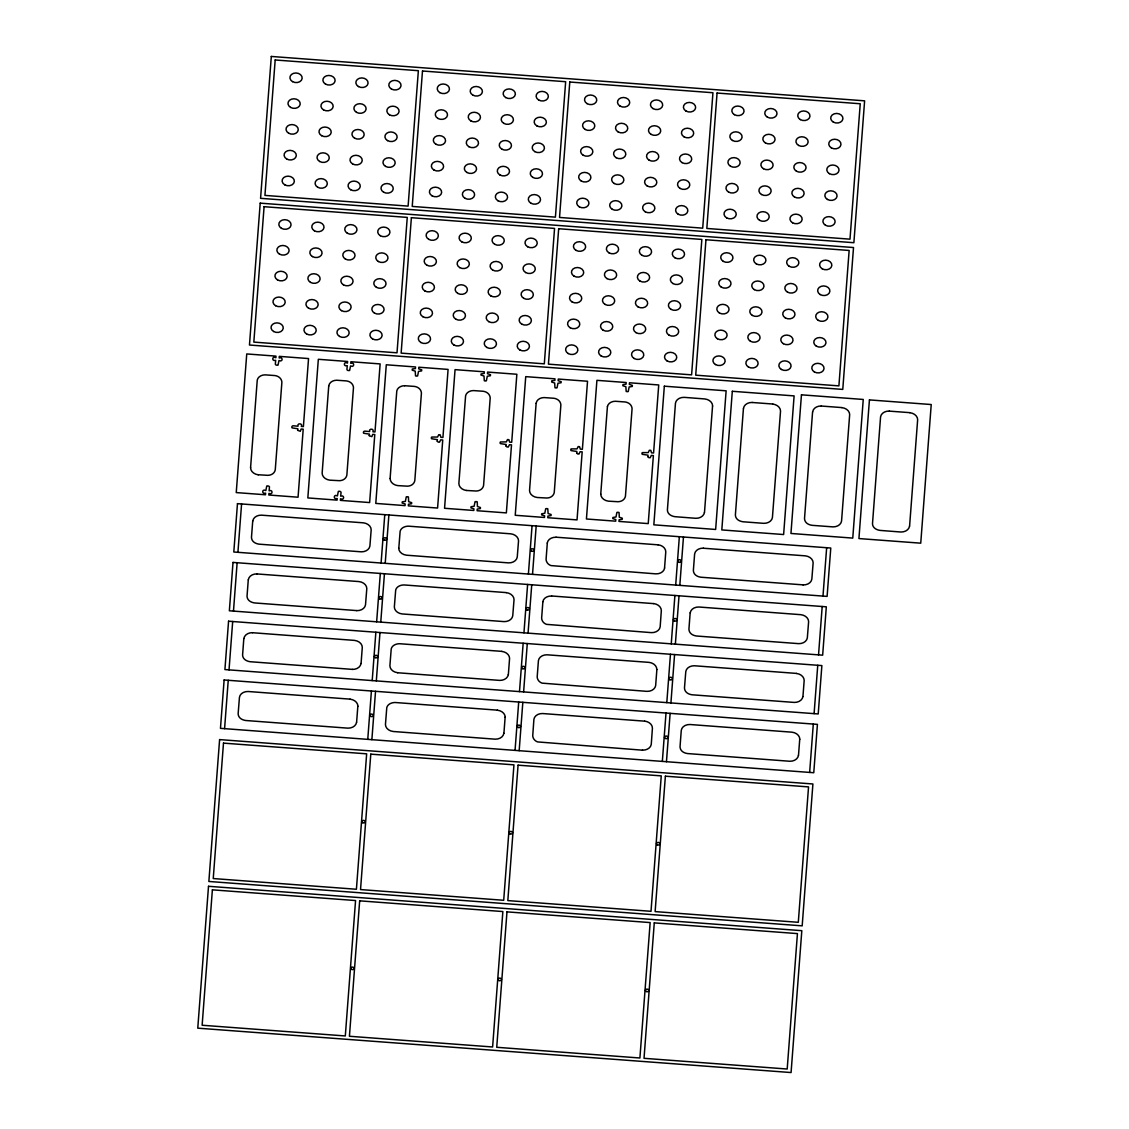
<?xml version="1.0" encoding="UTF-8"?>
<svg xmlns="http://www.w3.org/2000/svg" width="1129" height="1129" viewBox="0 0 1129 1129"><rect width="100%" height="100%" fill="white"/><g stroke="black" fill="none" stroke-linecap="round" stroke-linejoin="round"><path stroke-width="1.5" d="M224.586 728.642L228.241 680.279M229.032 669.878L232.687 621.5M233.477 611.099L237.132 562.736M237.923 552.321L241.578 503.957M250.567 467.716L257.257 380.092A8.256 6.464 4.2 0 1 265.117 374.856L274.911 375.562A7.748 6.068 4.2 0 1 280.669 378.808A9.695 7.593 4.2 0 1 281.869 382.505L275.278 469.565A9.611 7.522 4.2 0 1 273.768 472.825A7.593 5.941 4.2 0 1 267.672 475.323L258.216 474.759M243.822 638.548L242.608 654.679A10.415 8.157 4.2 0 0 243.045 657.106A7.635 5.97 4.2 0 0 246.757 660.733A10.175 7.959 4.2 0 0 250.356 661.735L352.333 669.37M248.281 579.77L247.053 595.9A10.415 8.157 4.2 0 0 247.491 598.328A7.635 5.97 4.2 0 0 251.202 601.955A10.175 7.959 4.2 0 0 254.815 602.957L356.778 610.591M356.609 722.32L357.837 706.189M361.068 663.542L362.282 647.411A8.665 6.788 4.2 0 0 354.52 640.397L252.557 632.72M367.758 739.354L371.413 690.99M372.203 680.575L375.858 632.212M376.649 621.811L380.318 573.447M381.094 563.032L384.763 514.669M390.098 478.555L396.787 390.944A8.256 6.464 4.2 0 1 404.662 385.709M371.878 739.664L375.534 691.301M376.324 680.886L379.979 632.522M380.769 622.107L384.439 573.744M385.215 563.329L388.884 514.965M398.805 548.144L400.118 531.449A8.086 6.322 4.2 0 1 402.997 527.624A9.088 7.113 4.2 0 1 408.754 526.185L510.717 533.819A8.665 6.788 4.2 0 1 518.536 540.876L517.251 557.006A8.665 6.788 4.2 0 1 508.53 562.877L406.553 555.2A8.665 6.788 4.2 0 1 398.735 548.129M503.915 733.328L505.129 717.211M508.36 674.549L509.574 658.433A8.665 6.788 4.2 0 0 501.826 651.419M515.05 750.376L518.705 702.012M519.495 691.597L523.164 643.234M523.955 632.819L527.61 584.455M528.4 574.04L532.055 525.677M519.171 750.686L522.826 702.323M523.616 691.908L527.285 643.544M528.062 633.129L531.731 584.766M532.521 574.351L536.176 525.987M542.866 601.813L541.652 617.93A9.526 7.451 4.2 0 0 543.035 621.881A7.621 5.955 4.2 0 0 546.549 624.365L651.377 632.635A8.665 6.788 4.2 0 0 660.169 626.807L661.326 610.676A8.665 6.788 4.2 0 0 653.578 603.563M547.311 543.035L546.097 559.151A9.526 7.451 4.2 0 0 547.494 563.103A7.621 5.955 4.2 0 0 550.994 565.587L655.822 573.857A8.665 6.788 4.2 0 0 664.614 568.028M600.741 494.107L607.43 406.496M656.88 669.455L655.653 685.571A8.665 6.788 4.2 0 1 646.931 691.357L542.089 683.144A7.621 5.955 4.2 0 1 538.589 680.66A9.526 7.451 4.2 0 1 537.206 676.708L538.42 660.592A8.665 6.788 4.2 0 1 547.142 654.806L649.119 662.384A8.665 6.788 4.2 0 1 656.81 669.455M664.558 568.014L665.771 551.898A8.665 6.788 4.2 0 0 658.024 544.785M662.342 761.398L666.011 713.034M666.802 702.619L670.457 654.255M671.247 643.84L674.902 595.477M675.692 585.062L679.348 536.698M666.463 761.708L670.132 713.345M670.922 702.93L674.577 654.566M675.368 644.151L679.023 595.787M679.813 585.372L683.468 537.009M690.158 612.835L688.944 628.952A10.344 8.101 4.2 0 0 689.551 631.718A7.621 5.97 4.2 0 0 693.474 635.19A10.26 8.03 4.2 0 0 696.692 636.022L798.669 643.643A8.665 6.788 4.2 0 0 807.334 637.814L808.618 621.698A8.665 6.788 4.2 0 0 800.856 614.684L698.893 607.007A8.665 6.788 4.2 0 0 690.228 612.835M704.496 512.411L712.554 406.017M743.446 408.317L735.402 514.725A10.415 8.157 4.2 0 0 735.84 517.153A7.635 5.97 4.2 0 0 739.551 520.779A10.175 7.959 4.2 0 0 743.15 521.781L763.754 523.334A8.665 6.788 4.2 0 0 772.419 517.491L780.534 411.097A8.665 6.788 4.2 0 0 772.772 404.083M812.584 411.873L804.54 518.267A10.344 8.101 4.2 0 0 805.132 521.033A7.621 5.97 4.2 0 0 809.07 524.519A10.26 8.03 4.2 0 0 812.287 525.338L832.892 526.876A8.665 6.788 4.2 0 0 841.557 521.048L849.671 414.653A8.665 6.788 4.2 0 0 841.909 407.625M798.499 755.372L799.727 739.255M802.945 696.593L804.173 680.477A8.665 6.788 4.2 0 0 796.411 673.448M809.648 772.419L813.303 724.056M814.094 713.641L817.749 665.277M818.539 654.862L822.194 606.499M822.985 596.084L826.654 547.72M909.593 526.128L917.651 419.734A8.665 6.788 4.2 0 0 909.889 412.72M404.662 385.723L414.456 386.414A7.748 6.068 4.2 0 1 420.214 389.66A9.695 7.593 4.2 0 1 421.413 393.344L414.823 480.404A9.611 7.522 4.2 0 1 413.299 483.664A7.593 5.941 4.2 0 1 407.216 486.162L397.761 485.611A8.693 6.802 4.2 0 1 390.154 478.555M821.319 406.045L841.909 407.583M889.299 411.125L909.903 412.664M752.182 402.488L772.786 404.027M556.047 537.206L658.024 544.827M703.339 548.228L805.316 555.849A8.665 6.788 4.2 0 1 813.134 562.919L811.85 579.036A8.665 6.788 4.2 0 1 803.114 584.921M803.114 584.864L701.151 577.244A10.26 8.03 4.2 0 1 697.92 576.425A7.621 5.97 4.2 0 1 693.982 572.939A10.344 8.101 4.2 0 1 693.389 570.173L694.617 554.057A8.665 6.788 4.2 0 1 703.339 548.172M257.003 573.941L358.98 581.576A8.665 6.788 4.2 0 1 366.798 588.632L365.514 604.763A8.665 6.788 4.2 0 1 356.778 610.634M506.272 592.598L404.295 584.963A9.088 7.113 4.2 0 0 398.537 586.403A8.086 6.322 4.2 0 0 395.672 590.227L394.346 606.922A8.665 6.788 4.2 0 0 402.107 613.936L504.084 621.613A8.665 6.788 4.2 0 0 512.749 615.771L514.034 599.654A8.665 6.788 4.2 0 0 506.272 592.64M551.601 595.985L653.578 603.606M501.826 651.362L399.849 643.742A9.088 7.113 4.2 0 0 394.092 645.181A8.086 6.322 4.2 0 0 391.213 649.006L389.9 665.687A8.665 6.788 4.2 0 0 397.662 672.715M796.425 673.406L694.448 665.771A8.665 6.788 4.2 0 0 685.783 671.614L684.499 687.73A10.344 8.101 4.2 0 0 685.091 690.482A7.621 5.97 4.2 0 0 689.029 693.968A10.26 8.03 4.2 0 0 692.246 694.801L794.223 702.421A8.665 6.788 4.2 0 0 802.888 696.593M397.662 672.757L499.625 680.392A8.665 6.788 4.2 0 0 508.304 674.549M350.089 699.133L248.112 691.498A8.665 6.788 4.2 0 0 239.447 697.341L238.163 713.457A10.415 8.157 4.2 0 0 238.6 715.885A7.635 5.97 4.2 0 0 242.312 719.512A10.175 7.959 4.2 0 0 245.91 720.514L347.887 728.149A8.665 6.788 4.2 0 0 356.552 722.306M497.381 710.141L395.404 702.52A9.088 7.113 4.2 0 0 389.646 703.946A8.086 6.322 4.2 0 0 386.767 707.784L385.455 724.465A8.665 6.788 4.2 0 0 393.217 731.493L495.179 739.17A8.665 6.788 4.2 0 0 503.844 733.328M644.673 721.163L542.696 713.542A8.665 6.788 4.2 0 0 533.904 719.356L532.747 735.487A9.526 7.451 4.2 0 0 534.144 739.439A7.621 5.955 4.2 0 0 537.644 741.922L642.486 750.178M466.531 490.466L475.986 491.016A7.593 5.941 4.2 0 0 482.069 488.518A9.611 7.522 4.2 0 0 483.593 485.258L490.184 398.198A9.695 7.593 4.2 0 0 488.984 394.515A7.748 6.068 4.2 0 0 483.226 391.269L473.432 390.578A8.256 6.464 4.2 0 0 465.6 395.799L458.868 483.41A8.693 6.802 4.2 0 0 466.517 490.494M547.255 543.035A8.665 6.788 4.2 0 1 556.047 537.249M542.809 601.799A8.665 6.788 4.2 0 1 551.601 596.027M248.338 579.784A8.665 6.788 4.2 0 1 257.003 573.899M360.998 663.527A8.665 6.788 4.2 0 1 352.333 669.412M243.892 638.562A8.665 6.788 4.2 0 1 252.557 632.677M350.075 699.176A8.665 6.788 4.2 0 1 357.893 706.189M497.367 710.197A8.665 6.788 4.2 0 1 505.199 717.211M642.486 750.136A8.665 6.788 4.2 0 0 651.264 744.364L652.421 728.233A8.665 6.788 4.2 0 0 644.687 721.121M798.443 755.357A8.665 6.788 4.2 0 1 789.778 761.256L687.801 753.579A10.26 8.03 4.2 0 1 684.569 752.761A7.621 5.97 4.2 0 1 680.632 749.275A10.344 8.101 4.2 0 1 680.053 746.509L681.267 730.392A8.665 6.788 4.2 0 1 690.002 724.508L791.965 732.185A8.665 6.788 4.2 0 1 799.784 739.255M258.216 474.801A8.693 6.802 4.2 0 1 250.61 467.716M607.458 406.496A8.256 6.464 4.2 0 1 615.305 401.261L625.085 401.966A7.748 6.068 4.2 0 1 630.857 405.212A9.695 7.593 4.2 0 1 632.057 408.91L625.466 495.956A9.611 7.522 4.2 0 1 623.942 499.216A7.593 5.941 4.2 0 1 617.845 501.713L608.39 501.163A8.693 6.802 4.2 0 1 600.783 494.107M743.517 408.331A8.665 6.788 4.2 0 1 752.182 402.446M704.44 512.411A8.665 6.788 4.2 0 1 695.774 518.296L675.17 516.701A9.794 7.663 4.2 0 1 671.205 515.516A7.691 6.026 4.2 0 1 667.705 511.719A10.613 8.312 4.2 0 1 667.422 509.645L675.467 403.236A8.665 6.788 4.2 0 1 684.202 397.352L704.792 398.946A8.665 6.788 4.2 0 1 712.611 406.017M812.654 411.873A8.665 6.788 4.2 0 1 821.319 405.988M909.537 526.128A8.665 6.788 4.2 0 1 900.871 532.013L880.267 530.418A9.794 7.663 4.2 0 1 876.302 529.247A7.691 6.026 4.2 0 1 872.802 525.437A10.613 8.312 4.2 0 1 872.519 523.362L880.564 416.954A8.665 6.788 4.2 0 1 889.299 411.083M297.661 430.318L300.286 431.292L301.147 429.02L303.207 429.175L298.056 497.212L268.801 495.01L268.928 493.401C273.119 495.462 273.006 488.984 269.111 490.819L269.45 487.22A1.439 1.129 4.2 0 0 268.476 486.049A2.427 1.905 4.2 0 0 266.74 486.049L265.823 490.579C262.097 488.208 261.321 494.587 265.625 493.161L265.498 494.77L236.243 492.583L246.743 353.941L275.998 356.129L275.871 357.738C272.131 355.353 271.369 361.746 275.674 360.32L275.349 363.919A1.439 1.129 4.2 0 0 276.323 365.09A2.427 1.905 4.2 0 0 278.044 365.09L278.976 360.56C283.167 362.621 283.069 356.171 279.173 357.992L279.286 356.369L308.542 358.556L303.391 426.593L301.33 426.437C303.32 423.333 296.715 422.655 298.042 426.197L293.427 425.802A1.439 1.129 4.2 0 0 291.974 426.522A2.427 1.905 4.2 0 0 292.044 427.877L297.844 428.766L297.661 430.248M369.239 435.667L371.878 436.655L372.725 434.369L374.786 434.524L369.635 502.56L340.393 500.373L340.506 498.764C344.43 500.98 344.839 494.46 340.704 496.181L341.029 492.583A1.439 1.129 4.2 0 0 340.055 491.411A2.427 1.905 4.2 0 0 338.333 491.411L337.402 495.927C333.535 493.571 333.013 500.02 337.218 498.51L337.091 500.119L307.836 497.931L318.336 359.29L347.577 361.478L347.464 363.101C343.908 360.701 342.821 367.01 347.266 365.669L346.942 369.282A1.439 1.129 4.2 0 0 347.915 370.439A2.427 1.905 4.2 0 0 349.637 370.439L350.569 365.923C354.492 368.139 354.887 361.619 350.752 363.34L350.879 361.732L380.134 363.919L374.983 431.955L372.923 431.8C374.757 428.54 368.407 428.046 369.635 431.546L365.02 431.165A1.439 1.129 4.2 0 0 363.566 431.885A2.427 1.905 4.2 0 0 363.623 433.24L369.437 434.129L369.239 435.667M437.219 441.143L438.151 442.074A7.028 5.504 4.2 0 0 439.534 442.173L440.677 439.858L442.737 440.014L437.586 508.05L408.345 505.863L408.458 504.254L411.563 503.746A7.028 5.504 4.2 0 0 411.648 502.645L408.656 501.671L408.416 496.986A2.286 1.792 4.2 0 0 406.257 496.901L405.367 501.417L402.291 501.826A7.028 5.504 4.2 0 0 402.178 503.026L405.17 504L405.043 505.609L375.788 503.421L386.287 364.78L415.543 366.967L415.416 368.576L412.339 368.985A7.028 5.504 4.2 0 0 412.226 370.185L415.218 371.159L415.528 375.872A2.286 1.792 4.2 0 0 417.617 375.929L418.52 371.413L421.611 370.905A7.028 5.504 4.2 0 0 421.696 369.804L418.704 368.83L418.831 367.221L448.086 369.409L442.935 437.431L440.874 437.29L440.183 434.848A7.028 5.504 4.2 0 0 438.729 434.721L437.586 437.036L431.631 437.064A2.286 1.792 4.2 0 0 431.588 438.758L437.389 439.618L437.219 441.143M505.99 445.997L506.921 446.929A7.028 5.504 4.2 0 0 508.304 447.028L509.447 444.713L511.508 444.868L506.356 512.905L477.101 510.717L477.228 509.108L480.333 508.586A7.028 5.504 4.2 0 0 480.418 507.5L477.426 506.526L477.257 501.883A2.286 1.792 4.2 0 0 475.027 501.756L474.124 506.272L471.047 506.723A7.028 5.504 4.2 0 0 470.948 507.881L473.94 508.854L473.813 510.463L444.558 508.276L455.058 369.635L484.299 371.822L484.186 373.431L481.081 373.953A7.028 5.504 4.2 0 0 480.996 375.04L483.988 376.013L484.299 380.727A2.286 1.792 4.2 0 0 486.387 380.783L487.276 376.267L490.381 375.745A7.028 5.504 4.2 0 0 490.466 374.659L487.474 373.685L487.601 372.076L516.856 374.263L511.705 442.286L509.645 442.131L508.883 439.689A7.028 5.504 4.2 0 0 507.486 439.576L506.342 441.891L500.359 441.975A2.286 1.792 4.2 0 0 500.359 443.612L506.159 444.473L505.99 445.941M576.665 452.997L577.596 453.929A7.028 5.504 4.2 0 0 578.979 454.027L580.123 451.713L582.183 451.868L577.032 519.904L547.777 517.717L547.904 516.094L551.008 515.586A7.028 5.504 4.2 0 0 551.093 514.499L548.101 513.526L547.791 508.812A2.286 1.792 4.2 0 0 545.702 508.756L544.799 513.272L541.708 513.78A7.028 5.504 4.2 0 0 541.624 514.866L544.615 515.854L544.488 517.463L515.233 515.276L525.733 376.634L554.974 378.822L554.861 380.431L551.813 380.783A7.028 5.504 4.2 0 0 551.672 382.025L554.664 383.013L554.974 387.727A2.286 1.792 4.2 0 0 557.063 387.769L557.952 383.253L561.057 382.745A7.028 5.504 4.2 0 0 561.141 381.658L558.149 380.685L558.276 379.062L587.532 381.249L582.381 449.286L580.32 449.13L579.558 446.675A7.028 5.504 4.2 0 0 578.161 446.576L577.018 448.89L571.062 448.905A2.286 1.792 4.2 0 0 571.034 450.598L576.834 451.473L576.665 452.941M647.848 456.709L648.78 457.626A7.028 5.504 4.2 0 0 650.177 457.725L651.32 455.424L653.381 455.566L648.229 523.602L618.974 521.415L619.101 519.806L622.206 519.298A7.028 5.504 4.2 0 0 622.291 518.211L619.299 517.223L619.059 512.552A2.286 1.792 4.2 0 0 616.886 512.467L615.997 516.983L612.892 517.491A7.028 5.504 4.2 0 0 612.807 518.578L615.799 519.552L615.686 521.175L586.431 518.987L596.916 380.332L626.172 382.519L626.059 384.142L622.968 384.594A7.028 5.504 4.2 0 0 622.869 385.737L625.861 386.711L626.172 391.424A2.286 1.792 4.2 0 0 628.26 391.481L629.149 386.965L632.254 386.457A7.028 5.504 4.2 0 0 632.339 385.37L629.347 384.382L629.474 382.773L658.729 384.961L653.578 452.997L651.518 452.842L650.826 450.4A7.028 5.504 4.2 0 0 649.358 450.273L648.215 452.588L642.26 452.616A2.286 1.792 4.2 0 0 642.232 454.31L648.018 455.17L647.863 456.652M208.512 886.293L197.773 1028.166L791.076 1072.55L801.816 930.677L208.512 886.293M219.605 739.594L208.865 881.467L802.183 925.851L812.908 783.978L219.605 739.594M224.121 679.983L220.465 728.346L813.769 772.73L817.424 724.366L224.121 679.983M228.566 621.204L224.911 669.568L818.215 713.951L821.87 665.588L228.566 621.204M233.011 562.425L229.356 610.789L822.66 655.173L826.315 606.809L233.011 562.425M237.471 503.647L233.802 552.01L827.105 596.394L830.775 548.031L237.471 503.647M260.206 203.149L249.467 345.022L842.77 389.406L853.51 247.533L260.206 203.149M271.313 56.45L260.573 198.323L853.877 242.707L864.616 100.834L271.313 56.45M212.379 889.835L202.133 1025.245L345.305 1035.956L355.564 900.547L212.379 889.835M223.486 743.122L213.24 878.545L356.411 889.257L366.657 753.833L223.486 743.122M264.087 206.692L253.827 342.101L397.013 352.812L407.259 217.403L264.087 206.692M275.18 59.978L264.934 195.402L408.105 206.113L418.365 70.69L275.18 59.978M252.727 520.991L251.499 537.122A10.415 8.157 4.2 0 0 251.95 539.549A7.635 5.97 4.2 0 0 255.648 543.176A10.175 7.959 4.2 0 0 259.261 544.178L361.238 551.813A8.665 6.788 4.2 0 0 369.903 545.97L371.173 529.854A8.665 6.788 4.2 0 0 363.425 522.84L261.448 515.163A8.665 6.788 4.2 0 0 252.783 521.005M328.737 386.019L322.146 473.065A8.693 6.802 4.2 0 0 329.795 480.164L339.264 480.672A7.593 5.941 4.2 0 0 345.347 478.174A9.611 7.522 4.2 0 0 346.871 474.914L353.462 387.868A9.695 7.593 4.2 0 0 352.262 384.17A7.748 6.068 4.2 0 0 346.504 380.925L336.71 380.233A8.256 6.464 4.2 0 0 328.878 385.455L328.737 386.019M359.671 900.843L349.425 1036.267L492.611 1046.978L502.857 911.555L359.671 900.843M370.778 754.144L360.532 889.567L503.703 900.279L513.949 764.855L370.778 754.144M411.379 217.699L401.134 353.123L544.305 363.834L554.551 228.411L411.379 217.699M422.486 71L412.226 206.424L555.412 217.135L565.657 81.711L422.486 71M536.134 403.349L529.543 490.409A8.693 6.802 4.2 0 0 537.192 497.494L546.662 498.016A7.593 5.941 4.2 0 0 552.744 495.518A9.611 7.522 4.2 0 0 554.268 492.258L560.859 405.198A9.695 7.593 4.2 0 0 559.659 401.515A7.748 6.068 4.2 0 0 553.902 398.269L544.107 397.577A8.256 6.464 4.2 0 0 536.261 402.799L536.134 403.349M506.977 911.865L496.732 1047.289L639.903 1058L650.149 922.576L506.977 911.865M518.07 765.166L507.824 900.589L651.01 911.301L661.255 775.877L518.07 765.166M558.672 228.721L548.426 364.145L691.597 374.856L701.843 239.433L558.672 228.721M569.778 82.022L559.532 217.445L702.704 228.157L712.949 92.733L569.778 82.022M664.332 386.189L653.832 524.83L715.645 529.459L726.13 390.817L664.332 386.189M654.27 922.887L644.024 1058.31L787.195 1069.022L797.441 933.598L654.27 922.887M665.376 776.187L655.13 911.597L798.302 922.308L808.547 786.899L665.376 776.187M705.964 239.743L695.718 375.167L838.903 385.878L849.149 250.455L705.964 239.743M717.07 93.044L706.825 228.453L849.996 239.165L860.242 103.755L717.07 93.044M732.312 391.283L721.812 529.924L783.625 534.539L794.11 395.898L732.312 391.283M801.449 394.825L790.949 533.467L852.762 538.096L863.248 399.454L801.449 394.825M869.429 399.906L858.929 538.561L920.742 543.176L931.227 404.535L869.429 399.906M384.072 540.043A1.609 1.256 4.2 0 0 386.555 539.154A1.609 1.256 4.2 0 0 384.241 537.87A1.609 1.256 4.2 0 0 384.072 540.043M531.364 551.065A1.609 1.256 4.2 0 0 533.862 550.176A1.609 1.256 4.2 0 0 531.561 548.892A1.609 1.256 4.2 0 0 531.364 551.065M678.6 562.059A1.665 1.298 4.2 0 0 681.224 561.212A1.665 1.298 4.2 0 0 678.896 559.815A1.665 1.298 4.2 0 0 678.6 562.059M526.918 609.843A1.609 1.256 4.2 0 0 529.416 608.954A1.609 1.256 4.2 0 0 527.102 607.67A1.609 1.256 4.2 0 0 526.918 609.843M379.626 598.822A1.609 1.256 4.2 0 0 382.11 597.933A1.609 1.256 4.2 0 0 379.796 596.648A1.609 1.256 4.2 0 0 379.626 598.822M674.154 620.837A1.665 1.298 4.2 0 0 676.779 619.99A1.665 1.298 4.2 0 0 674.45 618.593A1.665 1.298 4.2 0 0 674.154 620.837M522.473 668.622A1.609 1.256 4.2 0 0 524.971 667.733A1.609 1.256 4.2 0 0 522.656 666.449A1.609 1.256 4.2 0 0 522.473 668.622M669.709 679.616A1.665 1.298 4.2 0 0 672.334 678.769A1.665 1.298 4.2 0 0 669.991 677.372A1.665 1.298 4.2 0 0 669.709 679.616M375.167 657.6A1.609 1.256 4.2 0 0 377.665 656.711A1.609 1.256 4.2 0 0 375.35 655.427A1.609 1.256 4.2 0 0 375.167 657.6M370.721 716.379A1.609 1.256 4.2 0 0 373.219 715.49A1.609 1.256 4.2 0 0 370.905 714.205A1.609 1.256 4.2 0 0 370.721 716.379M518.013 727.401A1.609 1.256 4.2 0 0 520.511 726.511A1.609 1.256 4.2 0 0 518.211 725.227A1.609 1.256 4.2 0 0 518.013 727.401M665.249 738.394A1.665 1.298 4.2 0 0 667.888 737.533A1.665 1.298 4.2 0 0 665.545 736.15A1.665 1.298 4.2 0 0 665.249 738.394M796.439 171.199A6.125 4.798 4.2 0 0 806.05 167.953A6.125 4.798 4.2 0 0 797.356 162.943A6.125 4.798 4.2 0 0 796.439 171.199M798.612 145.443A6.125 4.798 4.2 0 0 808.138 142.071A6.125 4.798 4.2 0 0 799.36 137.173A6.125 4.798 4.2 0 0 798.612 145.443M833.301 122.073A6.125 4.798 4.2 0 0 842.911 118.827A6.125 4.798 4.2 0 0 834.218 113.817A6.125 4.798 4.2 0 0 833.301 122.073M831.353 147.871A6.125 4.798 4.2 0 0 840.964 144.625A6.125 4.798 4.2 0 0 832.271 139.615A6.125 4.798 4.2 0 0 831.353 147.871M800.348 119.603A6.125 4.798 4.2 0 0 809.959 116.358A6.125 4.798 4.2 0 0 801.265 111.348A6.125 4.798 4.2 0 0 800.348 119.603M829.406 173.668A6.125 4.798 4.2 0 0 839.016 170.408A6.125 4.798 4.2 0 0 830.323 165.398A6.125 4.798 4.2 0 0 829.406 173.668M767.381 117.148A6.125 4.798 4.2 0 0 776.992 113.902A6.125 4.798 4.2 0 0 768.299 108.878A6.125 4.798 4.2 0 0 767.381 117.148M827.444 199.452A6.125 4.798 4.2 0 0 837.055 196.206A6.125 4.798 4.2 0 0 828.361 191.196A6.125 4.798 4.2 0 0 827.444 199.452M439.83 92.634A6.125 4.798 4.2 0 0 449.441 89.389A6.125 4.798 4.2 0 0 440.747 84.379A6.125 4.798 4.2 0 0 439.83 92.634M468.888 146.699A6.125 4.798 4.2 0 0 478.498 143.439A6.125 4.798 4.2 0 0 469.805 138.43A6.125 4.798 4.2 0 0 468.888 146.699M437.883 118.432A6.125 4.798 4.2 0 0 447.493 115.186A6.125 4.798 4.2 0 0 438.8 110.176A6.125 4.798 4.2 0 0 437.883 118.432M497.945 200.75A6.125 4.798 4.2 0 0 507.556 197.504A6.125 4.798 4.2 0 0 498.863 192.494A6.125 4.798 4.2 0 0 497.945 200.75M466.94 172.483A6.125 4.798 4.2 0 0 476.537 169.237A6.125 4.798 4.2 0 0 467.858 164.227A6.125 4.798 4.2 0 0 466.94 172.483M435.921 144.23A6.125 4.798 4.2 0 0 445.532 140.984A6.125 4.798 4.2 0 0 436.838 135.974A6.125 4.798 4.2 0 0 435.921 144.23M391.424 89.022A6.125 4.798 4.2 0 0 401.021 85.776A6.125 4.798 4.2 0 0 392.342 80.752A6.125 4.798 4.2 0 0 391.424 89.022M464.979 198.281A6.125 4.798 4.2 0 0 474.589 195.035A6.125 4.798 4.2 0 0 465.896 190.025A6.125 4.798 4.2 0 0 464.979 198.281M433.973 170.027A6.125 4.798 4.2 0 0 443.584 166.767A6.125 4.798 4.2 0 0 434.891 161.757A6.125 4.798 4.2 0 0 433.973 170.027M389.463 114.805A6.125 4.798 4.2 0 0 399.073 111.559A6.125 4.798 4.2 0 0 390.38 106.549A6.125 4.798 4.2 0 0 389.463 114.805M358.457 86.552A6.125 4.798 4.2 0 0 368.068 83.306A6.125 4.798 4.2 0 0 359.375 78.296A6.125 4.798 4.2 0 0 358.457 86.552M432.026 195.811A6.125 4.798 4.2 0 0 441.637 192.565A6.125 4.798 4.2 0 0 432.943 187.555A6.125 4.798 4.2 0 0 432.026 195.811M387.515 140.603A6.125 4.798 4.2 0 0 397.126 137.357A6.125 4.798 4.2 0 0 388.432 132.347A6.125 4.798 4.2 0 0 387.515 140.603M356.51 112.35A6.125 4.798 4.2 0 0 366.106 109.104A6.125 4.798 4.2 0 0 357.427 104.08A6.125 4.798 4.2 0 0 356.51 112.35M385.568 166.4A6.125 4.798 4.2 0 0 395.164 163.155A6.125 4.798 4.2 0 0 386.485 158.145A6.125 4.798 4.2 0 0 385.568 166.4M325.491 84.082A6.125 4.798 4.2 0 0 335.101 80.836A6.125 4.798 4.2 0 0 326.408 75.826A6.125 4.798 4.2 0 0 325.491 84.082M354.548 138.133A6.125 4.798 4.2 0 0 364.159 134.887A6.125 4.798 4.2 0 0 355.466 129.877A6.125 4.798 4.2 0 0 354.548 138.133M470.835 120.902A6.125 4.798 4.2 0 0 480.446 117.656A6.125 4.798 4.2 0 0 471.753 112.646A6.125 4.798 4.2 0 0 470.835 120.902M501.855 149.155A6.125 4.798 4.2 0 0 511.451 145.909A6.125 4.798 4.2 0 0 502.772 140.899A6.125 4.798 4.2 0 0 501.855 149.155M530.912 203.22A6.125 4.798 4.2 0 0 540.509 199.96A6.125 4.798 4.2 0 0 531.83 194.95A6.125 4.798 4.2 0 0 530.912 203.22M499.893 174.953A6.125 4.798 4.2 0 0 509.504 171.707A6.125 4.798 4.2 0 0 500.81 166.697A6.125 4.798 4.2 0 0 499.893 174.953M472.797 95.104A6.125 4.798 4.2 0 0 482.393 91.858A6.125 4.798 4.2 0 0 473.714 86.848A6.125 4.798 4.2 0 0 472.797 95.104M618.142 131.924A6.125 4.798 4.2 0 0 627.738 128.664A6.125 4.798 4.2 0 0 619.059 123.654A6.125 4.798 4.2 0 0 618.142 131.924M649.147 160.177A6.125 4.798 4.2 0 0 658.757 156.931A6.125 4.798 4.2 0 0 650.064 151.921A6.125 4.798 4.2 0 0 649.147 160.177M678.204 214.228A6.125 4.798 4.2 0 0 687.815 210.982A6.125 4.798 4.2 0 0 679.122 205.972A6.125 4.798 4.2 0 0 678.204 214.228M587.122 103.656A6.125 4.798 4.2 0 0 596.733 100.41A6.125 4.798 4.2 0 0 588.04 95.4A6.125 4.798 4.2 0 0 587.122 103.656M647.199 185.975A6.125 4.798 4.2 0 0 656.796 182.729A6.125 4.798 4.2 0 0 648.117 177.719A6.125 4.798 4.2 0 0 647.199 185.975M616.18 157.707A6.125 4.798 4.2 0 0 625.791 154.461A6.125 4.798 4.2 0 0 617.097 149.451A6.125 4.798 4.2 0 0 616.18 157.707M585.175 129.454A6.125 4.798 4.2 0 0 594.785 126.208A6.125 4.798 4.2 0 0 586.092 121.198A6.125 4.798 4.2 0 0 585.175 129.454M645.238 211.772A6.125 4.798 4.2 0 0 654.848 208.512A6.125 4.798 4.2 0 0 646.155 203.502A6.125 4.798 4.2 0 0 645.238 211.772M614.232 183.505A6.125 4.798 4.2 0 0 623.843 180.259A6.125 4.798 4.2 0 0 615.15 175.249A6.125 4.798 4.2 0 0 614.232 183.505M583.227 155.252A6.125 4.798 4.2 0 0 592.824 152.006A6.125 4.798 4.2 0 0 584.145 146.982A6.125 4.798 4.2 0 0 583.227 155.252M538.716 100.029A6.125 4.798 4.2 0 0 548.327 96.784A6.125 4.798 4.2 0 0 539.634 91.774A6.125 4.798 4.2 0 0 538.716 100.029M612.285 209.302A6.125 4.798 4.2 0 0 621.881 206.057A6.125 4.798 4.2 0 0 613.202 201.047A6.125 4.798 4.2 0 0 612.285 209.302M581.266 181.035A6.125 4.798 4.2 0 0 590.876 177.789A6.125 4.798 4.2 0 0 582.183 172.779A6.125 4.798 4.2 0 0 581.266 181.035M536.769 125.827A6.125 4.798 4.2 0 0 546.365 122.581A6.125 4.798 4.2 0 0 537.686 117.571A6.125 4.798 4.2 0 0 536.769 125.827M505.75 97.574A6.125 4.798 4.2 0 0 515.36 94.328A6.125 4.798 4.2 0 0 506.667 89.318A6.125 4.798 4.2 0 0 505.75 97.574M579.318 206.833A6.125 4.798 4.2 0 0 588.929 203.587A6.125 4.798 4.2 0 0 580.235 198.577A6.125 4.798 4.2 0 0 579.318 206.833M534.807 151.625A6.125 4.798 4.2 0 0 544.418 148.379A6.125 4.798 4.2 0 0 535.725 143.369A6.125 4.798 4.2 0 0 534.807 151.625M503.802 123.371A6.125 4.798 4.2 0 0 513.413 120.111A6.125 4.798 4.2 0 0 504.719 115.102A6.125 4.798 4.2 0 0 503.802 123.371M532.86 177.422A6.125 4.798 4.2 0 0 542.47 174.176A6.125 4.798 4.2 0 0 533.777 169.167A6.125 4.798 4.2 0 0 532.86 177.422M763.486 168.729A6.125 4.798 4.2 0 0 773.083 165.483A6.125 4.798 4.2 0 0 764.404 160.473A6.125 4.798 4.2 0 0 763.486 168.729M732.467 140.476A6.125 4.798 4.2 0 0 742.078 137.23A6.125 4.798 4.2 0 0 733.384 132.206A6.125 4.798 4.2 0 0 732.467 140.476M792.544 222.78A6.125 4.798 4.2 0 0 802.14 219.534A6.125 4.798 4.2 0 0 793.461 214.524A6.125 4.798 4.2 0 0 792.544 222.78M761.525 194.527A6.125 4.798 4.2 0 0 771.135 191.281A6.125 4.798 4.2 0 0 762.442 186.271A6.125 4.798 4.2 0 0 761.525 194.527M730.519 166.259A6.125 4.798 4.2 0 0 740.13 163.013A6.125 4.798 4.2 0 0 731.437 158.004A6.125 4.798 4.2 0 0 730.519 166.259M686.009 111.051A6.125 4.798 4.2 0 0 695.619 107.805A6.125 4.798 4.2 0 0 686.926 102.795A6.125 4.798 4.2 0 0 686.009 111.051M759.577 220.324A6.125 4.798 4.2 0 0 769.188 217.078A6.125 4.798 4.2 0 0 760.494 212.054A6.125 4.798 4.2 0 0 759.577 220.324M728.572 192.057A6.125 4.798 4.2 0 0 738.168 188.811A6.125 4.798 4.2 0 0 729.489 183.801A6.125 4.798 4.2 0 0 728.572 192.057M684.061 136.849A6.125 4.798 4.2 0 0 693.672 133.603A6.125 4.798 4.2 0 0 684.978 128.593A6.125 4.798 4.2 0 0 684.061 136.849M653.028 108.582A6.125 4.798 4.2 0 0 662.667 105.378A6.125 4.798 4.2 0 0 654.016 100.326A6.125 4.798 4.2 0 0 653.028 108.582M726.61 217.855A6.125 4.798 4.2 0 0 736.221 214.609A6.125 4.798 4.2 0 0 727.528 209.599A6.125 4.798 4.2 0 0 726.61 217.855M682.114 162.647A6.125 4.798 4.2 0 0 691.71 159.401A6.125 4.798 4.2 0 0 683.017 154.391A6.125 4.798 4.2 0 0 682.114 162.647M651.094 134.379A6.125 4.798 4.2 0 0 660.705 131.133A6.125 4.798 4.2 0 0 652.012 126.123A6.125 4.798 4.2 0 0 651.094 134.379M620.089 106.126A6.125 4.798 4.2 0 0 629.7 102.88A6.125 4.798 4.2 0 0 621.006 97.87A6.125 4.798 4.2 0 0 620.089 106.126M680.152 188.444A6.125 4.798 4.2 0 0 689.763 185.184A6.125 4.798 4.2 0 0 681.069 180.174A6.125 4.798 4.2 0 0 680.152 188.444M765.434 142.931A6.125 4.798 4.2 0 0 775.044 139.686A6.125 4.798 4.2 0 0 766.351 134.676A6.125 4.798 4.2 0 0 765.434 142.931M825.482 225.25A6.125 4.798 4.2 0 0 835.107 222.046A6.125 4.798 4.2 0 0 826.456 216.994A6.125 4.798 4.2 0 0 825.482 225.25M734.429 114.678A6.125 4.798 4.2 0 0 744.025 111.432A6.125 4.798 4.2 0 0 735.346 106.422A6.125 4.798 4.2 0 0 734.429 114.678M794.491 196.996A6.125 4.798 4.2 0 0 804.102 193.751A6.125 4.798 4.2 0 0 795.409 188.726A6.125 4.798 4.2 0 0 794.491 196.996M383.606 192.198A6.125 4.798 4.2 0 0 393.217 188.952A6.125 4.798 4.2 0 0 384.523 183.928A6.125 4.798 4.2 0 0 383.606 192.198M323.543 109.88A6.125 4.798 4.2 0 0 333.154 106.634A6.125 4.798 4.2 0 0 324.46 101.624A6.125 4.798 4.2 0 0 323.543 109.88M352.601 163.931A6.125 4.798 4.2 0 0 362.211 160.685A6.125 4.798 4.2 0 0 353.518 155.675A6.125 4.798 4.2 0 0 352.601 163.931M292.538 81.627A6.125 4.798 4.2 0 0 302.149 78.367A6.125 4.798 4.2 0 0 293.455 73.357A6.125 4.798 4.2 0 0 292.538 81.627M321.596 135.678A6.125 4.798 4.2 0 0 331.206 132.432A6.125 4.798 4.2 0 0 322.513 127.422A6.125 4.798 4.2 0 0 321.596 135.678M350.653 189.728A6.125 4.798 4.2 0 0 360.25 186.483A6.125 4.798 4.2 0 0 351.571 181.473A6.125 4.798 4.2 0 0 350.653 189.728M290.576 107.41A6.125 4.798 4.2 0 0 300.187 104.164A6.125 4.798 4.2 0 0 291.494 99.154A6.125 4.798 4.2 0 0 290.576 107.41M319.634 161.475A6.125 4.798 4.2 0 0 329.245 158.215A6.125 4.798 4.2 0 0 320.551 153.205A6.125 4.798 4.2 0 0 319.634 161.475M288.629 133.208A6.125 4.798 4.2 0 0 298.239 129.962A6.125 4.798 4.2 0 0 289.546 124.952A6.125 4.798 4.2 0 0 288.629 133.208M317.686 187.259A6.125 4.798 4.2 0 0 327.297 184.013A6.125 4.798 4.2 0 0 318.604 179.003A6.125 4.798 4.2 0 0 317.686 187.259M286.681 159.006A6.125 4.798 4.2 0 0 296.292 155.76A6.125 4.798 4.2 0 0 287.599 150.75A6.125 4.798 4.2 0 0 286.681 159.006M284.72 184.803A6.125 4.798 4.2 0 0 294.33 181.543A6.125 4.798 4.2 0 0 285.637 176.533A6.125 4.798 4.2 0 0 284.72 184.803M820.233 294.57A6.125 4.798 4.2 0 0 829.871 291.367A6.125 4.798 4.2 0 0 821.206 286.314A6.125 4.798 4.2 0 0 820.233 294.57M789.227 266.303A6.125 4.798 4.2 0 0 798.852 263.099A6.125 4.798 4.2 0 0 790.201 258.061A6.125 4.798 4.2 0 0 789.227 266.303M818.285 320.368A6.125 4.798 4.2 0 0 827.91 317.164A6.125 4.798 4.2 0 0 819.259 312.112A6.125 4.798 4.2 0 0 818.285 320.368M756.261 263.847A6.125 4.798 4.2 0 0 765.899 260.644A6.125 4.798 4.2 0 0 757.234 255.591A6.125 4.798 4.2 0 0 756.261 263.847M816.338 346.151A6.125 4.798 4.2 0 0 825.962 342.948A6.125 4.798 4.2 0 0 817.311 337.91A6.125 4.798 4.2 0 0 816.338 346.151M787.506 292.143A6.125 4.798 4.2 0 0 797.046 288.784A6.125 4.798 4.2 0 0 788.254 283.873A6.125 4.798 4.2 0 0 787.506 292.143M822.18 268.773A6.125 4.798 4.2 0 0 831.819 265.569A6.125 4.798 4.2 0 0 823.168 260.517A6.125 4.798 4.2 0 0 822.18 268.773M641.935 255.295A6.125 4.798 4.2 0 0 651.56 252.092A6.125 4.798 4.2 0 0 642.909 247.039A6.125 4.798 4.2 0 0 641.935 255.295M670.993 309.346A6.125 4.798 4.2 0 0 680.618 306.142A6.125 4.798 4.2 0 0 671.967 301.09A6.125 4.798 4.2 0 0 670.993 309.346M715.49 364.554A6.125 4.798 4.2 0 0 725.128 361.351A6.125 4.798 4.2 0 0 716.478 356.298A6.125 4.798 4.2 0 0 715.49 364.554M640.002 281.093A6.125 4.798 4.2 0 0 649.598 277.847A6.125 4.798 4.2 0 0 640.905 272.823A6.125 4.798 4.2 0 0 640.002 281.093M608.983 252.825A6.125 4.798 4.2 0 0 618.593 249.58A6.125 4.798 4.2 0 0 609.9 244.57A6.125 4.798 4.2 0 0 608.983 252.825M669.031 335.144A6.125 4.798 4.2 0 0 678.67 331.94A6.125 4.798 4.2 0 0 670.005 326.888A6.125 4.798 4.2 0 0 669.031 335.144M785.318 317.898A6.125 4.798 4.2 0 0 794.957 314.695A6.125 4.798 4.2 0 0 786.292 309.642A6.125 4.798 4.2 0 0 785.318 317.898M754.313 289.631A6.125 4.798 4.2 0 0 763.952 286.427A6.125 4.798 4.2 0 0 755.287 281.389A6.125 4.798 4.2 0 0 754.313 289.631M723.322 261.378A6.125 4.798 4.2 0 0 732.933 258.132A6.125 4.798 4.2 0 0 724.239 253.122A6.125 4.798 4.2 0 0 723.322 261.378M814.376 371.949A6.125 4.798 4.2 0 0 824.015 368.746A6.125 4.798 4.2 0 0 815.35 363.693A6.125 4.798 4.2 0 0 814.376 371.949M783.371 343.696A6.125 4.798 4.2 0 0 792.995 340.492A6.125 4.798 4.2 0 0 784.345 335.44A6.125 4.798 4.2 0 0 783.371 343.696M752.366 315.428A6.125 4.798 4.2 0 0 761.99 312.225A6.125 4.798 4.2 0 0 753.339 307.173A6.125 4.798 4.2 0 0 752.366 315.428M721.346 287.175A6.125 4.798 4.2 0 0 730.985 283.972A6.125 4.798 4.2 0 0 722.334 278.919A6.125 4.798 4.2 0 0 721.346 287.175M781.423 369.479A6.125 4.798 4.2 0 0 791.048 366.276A6.125 4.798 4.2 0 0 782.397 361.238A6.125 4.798 4.2 0 0 781.423 369.479M750.404 341.226A6.125 4.798 4.2 0 0 760.043 338.023A6.125 4.798 4.2 0 0 751.392 332.97A6.125 4.798 4.2 0 0 750.404 341.226M674.902 257.765A6.125 4.798 4.2 0 0 684.513 254.519A6.125 4.798 4.2 0 0 675.819 249.495A6.125 4.798 4.2 0 0 674.902 257.765M719.399 312.973A6.125 4.798 4.2 0 0 729.038 309.755A6.125 4.798 4.2 0 0 720.373 304.717A6.125 4.798 4.2 0 0 719.399 312.973M748.456 367.024A6.125 4.798 4.2 0 0 758.095 363.82A6.125 4.798 4.2 0 0 749.43 358.768A6.125 4.798 4.2 0 0 748.456 367.024M672.955 283.548A6.125 4.798 4.2 0 0 682.565 280.302A6.125 4.798 4.2 0 0 673.872 275.293A6.125 4.798 4.2 0 0 672.955 283.548M717.451 338.756A6.125 4.798 4.2 0 0 727.076 335.553A6.125 4.798 4.2 0 0 718.425 330.501A6.125 4.798 4.2 0 0 717.451 338.756M638.04 306.876A6.125 4.798 4.2 0 0 647.651 303.63A6.125 4.798 4.2 0 0 638.958 298.62A6.125 4.798 4.2 0 0 638.04 306.876M607.035 278.623A6.125 4.798 4.2 0 0 616.646 275.377A6.125 4.798 4.2 0 0 607.952 270.367A6.125 4.798 4.2 0 0 607.035 278.623M576.03 250.356A6.125 4.798 4.2 0 0 585.626 247.11A6.125 4.798 4.2 0 0 576.947 242.1A6.125 4.798 4.2 0 0 576.03 250.356M667.084 360.927A6.125 4.798 4.2 0 0 676.723 357.724A6.125 4.798 4.2 0 0 668.058 352.685A6.125 4.798 4.2 0 0 667.084 360.927M636.079 332.674A6.125 4.798 4.2 0 0 645.703 329.47A6.125 4.798 4.2 0 0 637.052 324.418A6.125 4.798 4.2 0 0 636.079 332.674M605.088 304.421A6.125 4.798 4.2 0 0 614.684 301.175A6.125 4.798 4.2 0 0 606.005 296.151A6.125 4.798 4.2 0 0 605.088 304.421M574.068 276.153A6.125 4.798 4.2 0 0 583.679 272.908A6.125 4.798 4.2 0 0 574.986 267.898A6.125 4.798 4.2 0 0 574.068 276.153M634.117 358.472A6.125 4.798 4.2 0 0 643.756 355.268A6.125 4.798 4.2 0 0 635.105 350.216A6.125 4.798 4.2 0 0 634.117 358.472M603.126 330.204A6.125 4.798 4.2 0 0 612.737 326.958A6.125 4.798 4.2 0 0 604.043 321.948A6.125 4.798 4.2 0 0 603.126 330.204M572.121 301.951A6.125 4.798 4.2 0 0 581.731 298.705A6.125 4.798 4.2 0 0 573.038 293.695A6.125 4.798 4.2 0 0 572.121 301.951M527.61 246.743A6.125 4.798 4.2 0 0 537.221 243.497A6.125 4.798 4.2 0 0 528.527 238.487A6.125 4.798 4.2 0 0 527.61 246.743M601.164 356.002A6.125 4.798 4.2 0 0 610.789 352.798A6.125 4.798 4.2 0 0 602.138 347.746A6.125 4.798 4.2 0 0 601.164 356.002M525.662 272.541A6.125 4.798 4.2 0 0 535.273 269.281A6.125 4.798 4.2 0 0 526.58 264.271A6.125 4.798 4.2 0 0 525.662 272.541M570.173 327.749A6.125 4.798 4.2 0 0 579.77 324.503A6.125 4.798 4.2 0 0 571.091 319.493A6.125 4.798 4.2 0 0 570.173 327.749M494.657 244.273A6.125 4.798 4.2 0 0 504.254 241.027A6.125 4.798 4.2 0 0 495.575 236.017A6.125 4.798 4.2 0 0 494.657 244.273M523.715 298.324A6.125 4.798 4.2 0 0 533.311 295.078A6.125 4.798 4.2 0 0 524.632 290.068A6.125 4.798 4.2 0 0 523.715 298.324M568.197 353.532A6.125 4.798 4.2 0 0 577.836 350.329A6.125 4.798 4.2 0 0 569.171 345.276A6.125 4.798 4.2 0 0 568.197 353.532M492.696 270.071A6.125 4.798 4.2 0 0 502.306 266.825A6.125 4.798 4.2 0 0 493.613 261.815A6.125 4.798 4.2 0 0 492.696 270.071M461.69 241.804A6.125 4.798 4.2 0 0 471.301 238.558A6.125 4.798 4.2 0 0 462.608 233.548A6.125 4.798 4.2 0 0 461.69 241.804M521.753 324.122A6.125 4.798 4.2 0 0 531.364 320.876A6.125 4.798 4.2 0 0 522.671 315.866A6.125 4.798 4.2 0 0 521.753 324.122M345.403 259.049A6.125 4.798 4.2 0 0 355.014 255.803A6.125 4.798 4.2 0 0 346.321 250.793A6.125 4.798 4.2 0 0 345.403 259.049M376.409 287.316A6.125 4.798 4.2 0 0 386.019 284.056A6.125 4.798 4.2 0 0 377.326 279.046A6.125 4.798 4.2 0 0 376.409 287.316M314.398 230.796A6.125 4.798 4.2 0 0 323.995 227.536A6.125 4.798 4.2 0 0 315.316 222.526A6.125 4.798 4.2 0 0 314.398 230.796M374.461 313.1A6.125 4.798 4.2 0 0 384.072 309.854A6.125 4.798 4.2 0 0 375.378 304.844A6.125 4.798 4.2 0 0 374.461 313.1M490.748 295.869A6.125 4.798 4.2 0 0 500.359 292.623A6.125 4.798 4.2 0 0 491.665 287.599A6.125 4.798 4.2 0 0 490.748 295.869M459.743 267.601A6.125 4.798 4.2 0 0 469.339 264.355A6.125 4.798 4.2 0 0 460.66 259.345A6.125 4.798 4.2 0 0 459.743 267.601M519.806 349.919A6.125 4.798 4.2 0 0 529.416 346.674A6.125 4.798 4.2 0 0 520.723 341.664A6.125 4.798 4.2 0 0 519.806 349.919M428.724 239.348A6.125 4.798 4.2 0 0 438.334 236.102A6.125 4.798 4.2 0 0 429.641 231.078A6.125 4.798 4.2 0 0 428.724 239.348M488.801 321.652A6.125 4.798 4.2 0 0 498.397 318.406A6.125 4.798 4.2 0 0 489.718 313.396A6.125 4.798 4.2 0 0 488.801 321.652M457.781 293.399A6.125 4.798 4.2 0 0 467.392 290.153A6.125 4.798 4.2 0 0 458.699 285.143A6.125 4.798 4.2 0 0 457.781 293.399M426.776 265.132A6.125 4.798 4.2 0 0 436.387 261.886A6.125 4.798 4.2 0 0 427.693 256.876A6.125 4.798 4.2 0 0 426.776 265.132M486.839 347.45A6.125 4.798 4.2 0 0 496.45 344.204A6.125 4.798 4.2 0 0 487.756 339.194A6.125 4.798 4.2 0 0 486.839 347.45M455.834 319.197A6.125 4.798 4.2 0 0 465.444 315.951A6.125 4.798 4.2 0 0 456.751 310.927A6.125 4.798 4.2 0 0 455.834 319.197M424.829 290.929A6.125 4.798 4.2 0 0 434.425 287.683A6.125 4.798 4.2 0 0 425.746 282.673A6.125 4.798 4.2 0 0 424.829 290.929M453.886 344.98A6.125 4.798 4.2 0 0 463.483 341.734A6.125 4.798 4.2 0 0 454.804 336.724A6.125 4.798 4.2 0 0 453.886 344.98M422.867 316.727A6.125 4.798 4.2 0 0 432.478 313.481A6.125 4.798 4.2 0 0 423.784 308.471A6.125 4.798 4.2 0 0 422.867 316.727M420.919 342.524A6.125 4.798 4.2 0 0 430.53 339.279A6.125 4.798 4.2 0 0 421.837 334.255A6.125 4.798 4.2 0 0 420.919 342.524M380.318 235.721A6.125 4.798 4.2 0 0 389.928 232.475A6.125 4.798 4.2 0 0 381.235 227.465A6.125 4.798 4.2 0 0 380.318 235.721M378.37 261.519A6.125 4.798 4.2 0 0 387.967 258.273A6.125 4.798 4.2 0 0 379.288 253.263A6.125 4.798 4.2 0 0 378.37 261.519M347.351 233.251A6.125 4.798 4.2 0 0 356.962 230.006A6.125 4.798 4.2 0 0 348.268 224.996A6.125 4.798 4.2 0 0 347.351 233.251M343.456 284.847A6.125 4.798 4.2 0 0 353.052 281.601A6.125 4.798 4.2 0 0 344.373 276.591A6.125 4.798 4.2 0 0 343.456 284.847M312.437 256.579A6.125 4.798 4.2 0 0 322.047 253.333A6.125 4.798 4.2 0 0 313.354 248.324A6.125 4.798 4.2 0 0 312.437 256.579M372.514 338.898A6.125 4.798 4.2 0 0 382.11 335.652A6.125 4.798 4.2 0 0 373.431 330.642A6.125 4.798 4.2 0 0 372.514 338.898M281.431 228.326A6.125 4.798 4.2 0 0 291.042 225.08A6.125 4.798 4.2 0 0 282.349 220.07A6.125 4.798 4.2 0 0 281.431 228.326M341.494 310.644A6.125 4.798 4.2 0 0 351.105 307.384A6.125 4.798 4.2 0 0 342.412 302.374A6.125 4.798 4.2 0 0 341.494 310.644M310.489 282.377A6.125 4.798 4.2 0 0 320.1 279.131A6.125 4.798 4.2 0 0 311.406 274.121A6.125 4.798 4.2 0 0 310.489 282.377M279.484 254.124A6.125 4.798 4.2 0 0 289.095 250.878A6.125 4.798 4.2 0 0 280.401 245.854A6.125 4.798 4.2 0 0 279.484 254.124M339.547 336.428A6.125 4.798 4.2 0 0 349.157 333.182A6.125 4.798 4.2 0 0 340.464 328.172A6.125 4.798 4.2 0 0 339.547 336.428M308.542 308.175A6.125 4.798 4.2 0 0 318.152 304.929A6.125 4.798 4.2 0 0 309.459 299.919A6.125 4.798 4.2 0 0 308.542 308.175M277.522 279.907A6.125 4.798 4.2 0 0 287.133 276.661A6.125 4.798 4.2 0 0 278.44 271.652A6.125 4.798 4.2 0 0 277.522 279.907M306.58 333.972A6.125 4.798 4.2 0 0 316.191 330.726A6.125 4.798 4.2 0 0 307.497 325.702A6.125 4.798 4.2 0 0 306.58 333.972M275.575 305.705A6.125 4.798 4.2 0 0 285.185 302.459A6.125 4.798 4.2 0 0 276.492 297.449A6.125 4.798 4.2 0 0 275.575 305.705M273.627 331.503A6.125 4.798 4.2 0 0 283.238 328.257A6.125 4.798 4.2 0 0 274.545 323.247A6.125 4.798 4.2 0 0 273.627 331.503M657.247 844.774A1.665 1.298 4.2 0 0 659.858 843.899A1.665 1.298 4.2 0 0 657.501 842.53A1.665 1.298 4.2 0 0 657.247 844.774M362.677 822.674A1.609 1.256 4.2 0 0 365.175 821.813A1.609 1.256 4.2 0 0 362.903 820.501A1.609 1.256 4.2 0 0 362.677 822.674M509.913 833.766A1.665 1.298 4.2 0 0 512.538 832.892A1.665 1.298 4.2 0 0 510.181 831.523A1.665 1.298 4.2 0 0 509.913 833.766M498.82 980.466A1.665 1.298 4.2 0 0 501.431 979.591A1.665 1.298 4.2 0 0 499.089 978.222A1.665 1.298 4.2 0 0 498.82 980.466M646.141 991.474A1.665 1.298 4.2 0 0 648.752 990.599A1.665 1.298 4.2 0 0 646.395 989.23A1.665 1.298 4.2 0 0 646.141 991.474M351.571 969.374A1.609 1.256 4.2 0 0 354.083 968.513A1.609 1.256 4.2 0 0 351.796 967.214A1.609 1.256 4.2 0 0 351.571 969.374"/></g></svg>
